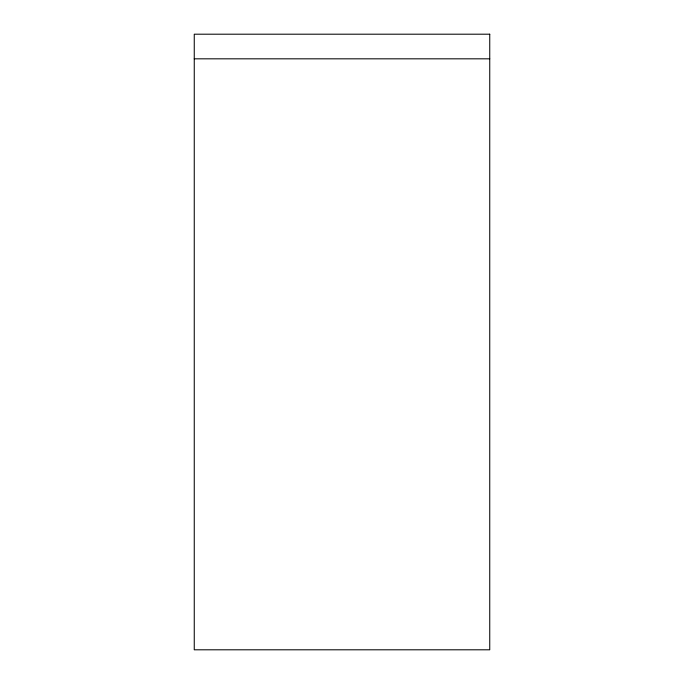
<?xml version="1.0" encoding="UTF-8"?>
<svg xmlns="http://www.w3.org/2000/svg" width="684" height="684" viewBox="0 0 684 684"><rect width="100%" height="100%" fill="white"/><g stroke="black" fill="none" stroke-linecap="round" stroke-linejoin="round"><path stroke-width="1.03" d="M194.256 58.824L489.744 58.824M489.744 34.2L194.256 34.2L194.256 649.8L489.744 649.8L489.744 34.2"/></g></svg>
